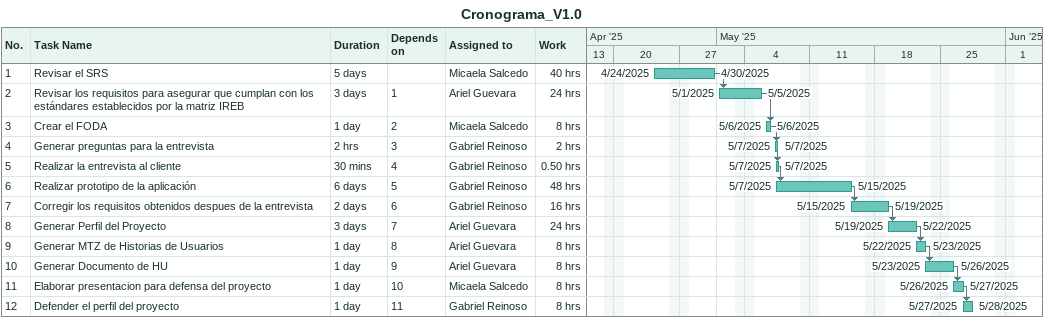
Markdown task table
Cronograma_V1.0

| ID | Task | Duration | Start | Finish | Predecessors | Resources | Work (h) |
|---|---|---|---|---|---|---|---|
| 1 | Revisar el SRS | 5d | 2025-04-24 | 2025-04-30 |  | Micaela Salcedo | 40 |
| 2 | Revisar los requisitos para asegurar que cumplan con los estándares establecidos por la matriz IREB | 3d | 2025-05-01 | 2025-05-05 | 1 | Ariel Guevara | 24 |
| 3 | Crear el FODA | 1d | 2025-05-06 | 2025-05-06 | 2 | Micaela Salcedo | 8 |
| 4 | Generar preguntas para la entrevista | 2h | 2025-05-07 | 2025-05-07 | 3 | Gabriel Reinoso | 2 |
| 5 | Realizar la entrevista al cliente | 30min | 2025-05-07 | 2025-05-07 | 4 | Gabriel Reinoso | 0.50 |
| 6 | Realizar prototipo de la aplicación | 6d | 2025-05-07 | 2025-05-15 | 5 | Gabriel Reinoso | 48 |
| 7 | Corregir los requisitos obtenidos despues de la entrevista | 2d | 2025-05-15 | 2025-05-19 | 6 | Gabriel Reinoso | 16 |
| 8 | Generar Perfil del Proyecto | 3d | 2025-05-19 | 2025-05-22 | 7 | Ariel Guevara | 24 |
| 9 | Generar MTZ de Historias de Usuarios | 1d | 2025-05-22 | 2025-05-23 | 8 | Ariel Guevara | 8 |
| 10 | Generar Documento de HU | 1d | 2025-05-23 | 2025-05-26 | 9 | Ariel Guevara | 8 |
| 11 | Elaborar presentacion para defensa del proyecto | 1d | 2025-05-26 | 2025-05-27 | 10 | Micaela Salcedo | 8 |
| 12 | Defender el perfil del proyecto | 1d | 2025-05-27 | 2025-05-28 | 11 | Gabriel Reinoso | 8 |
